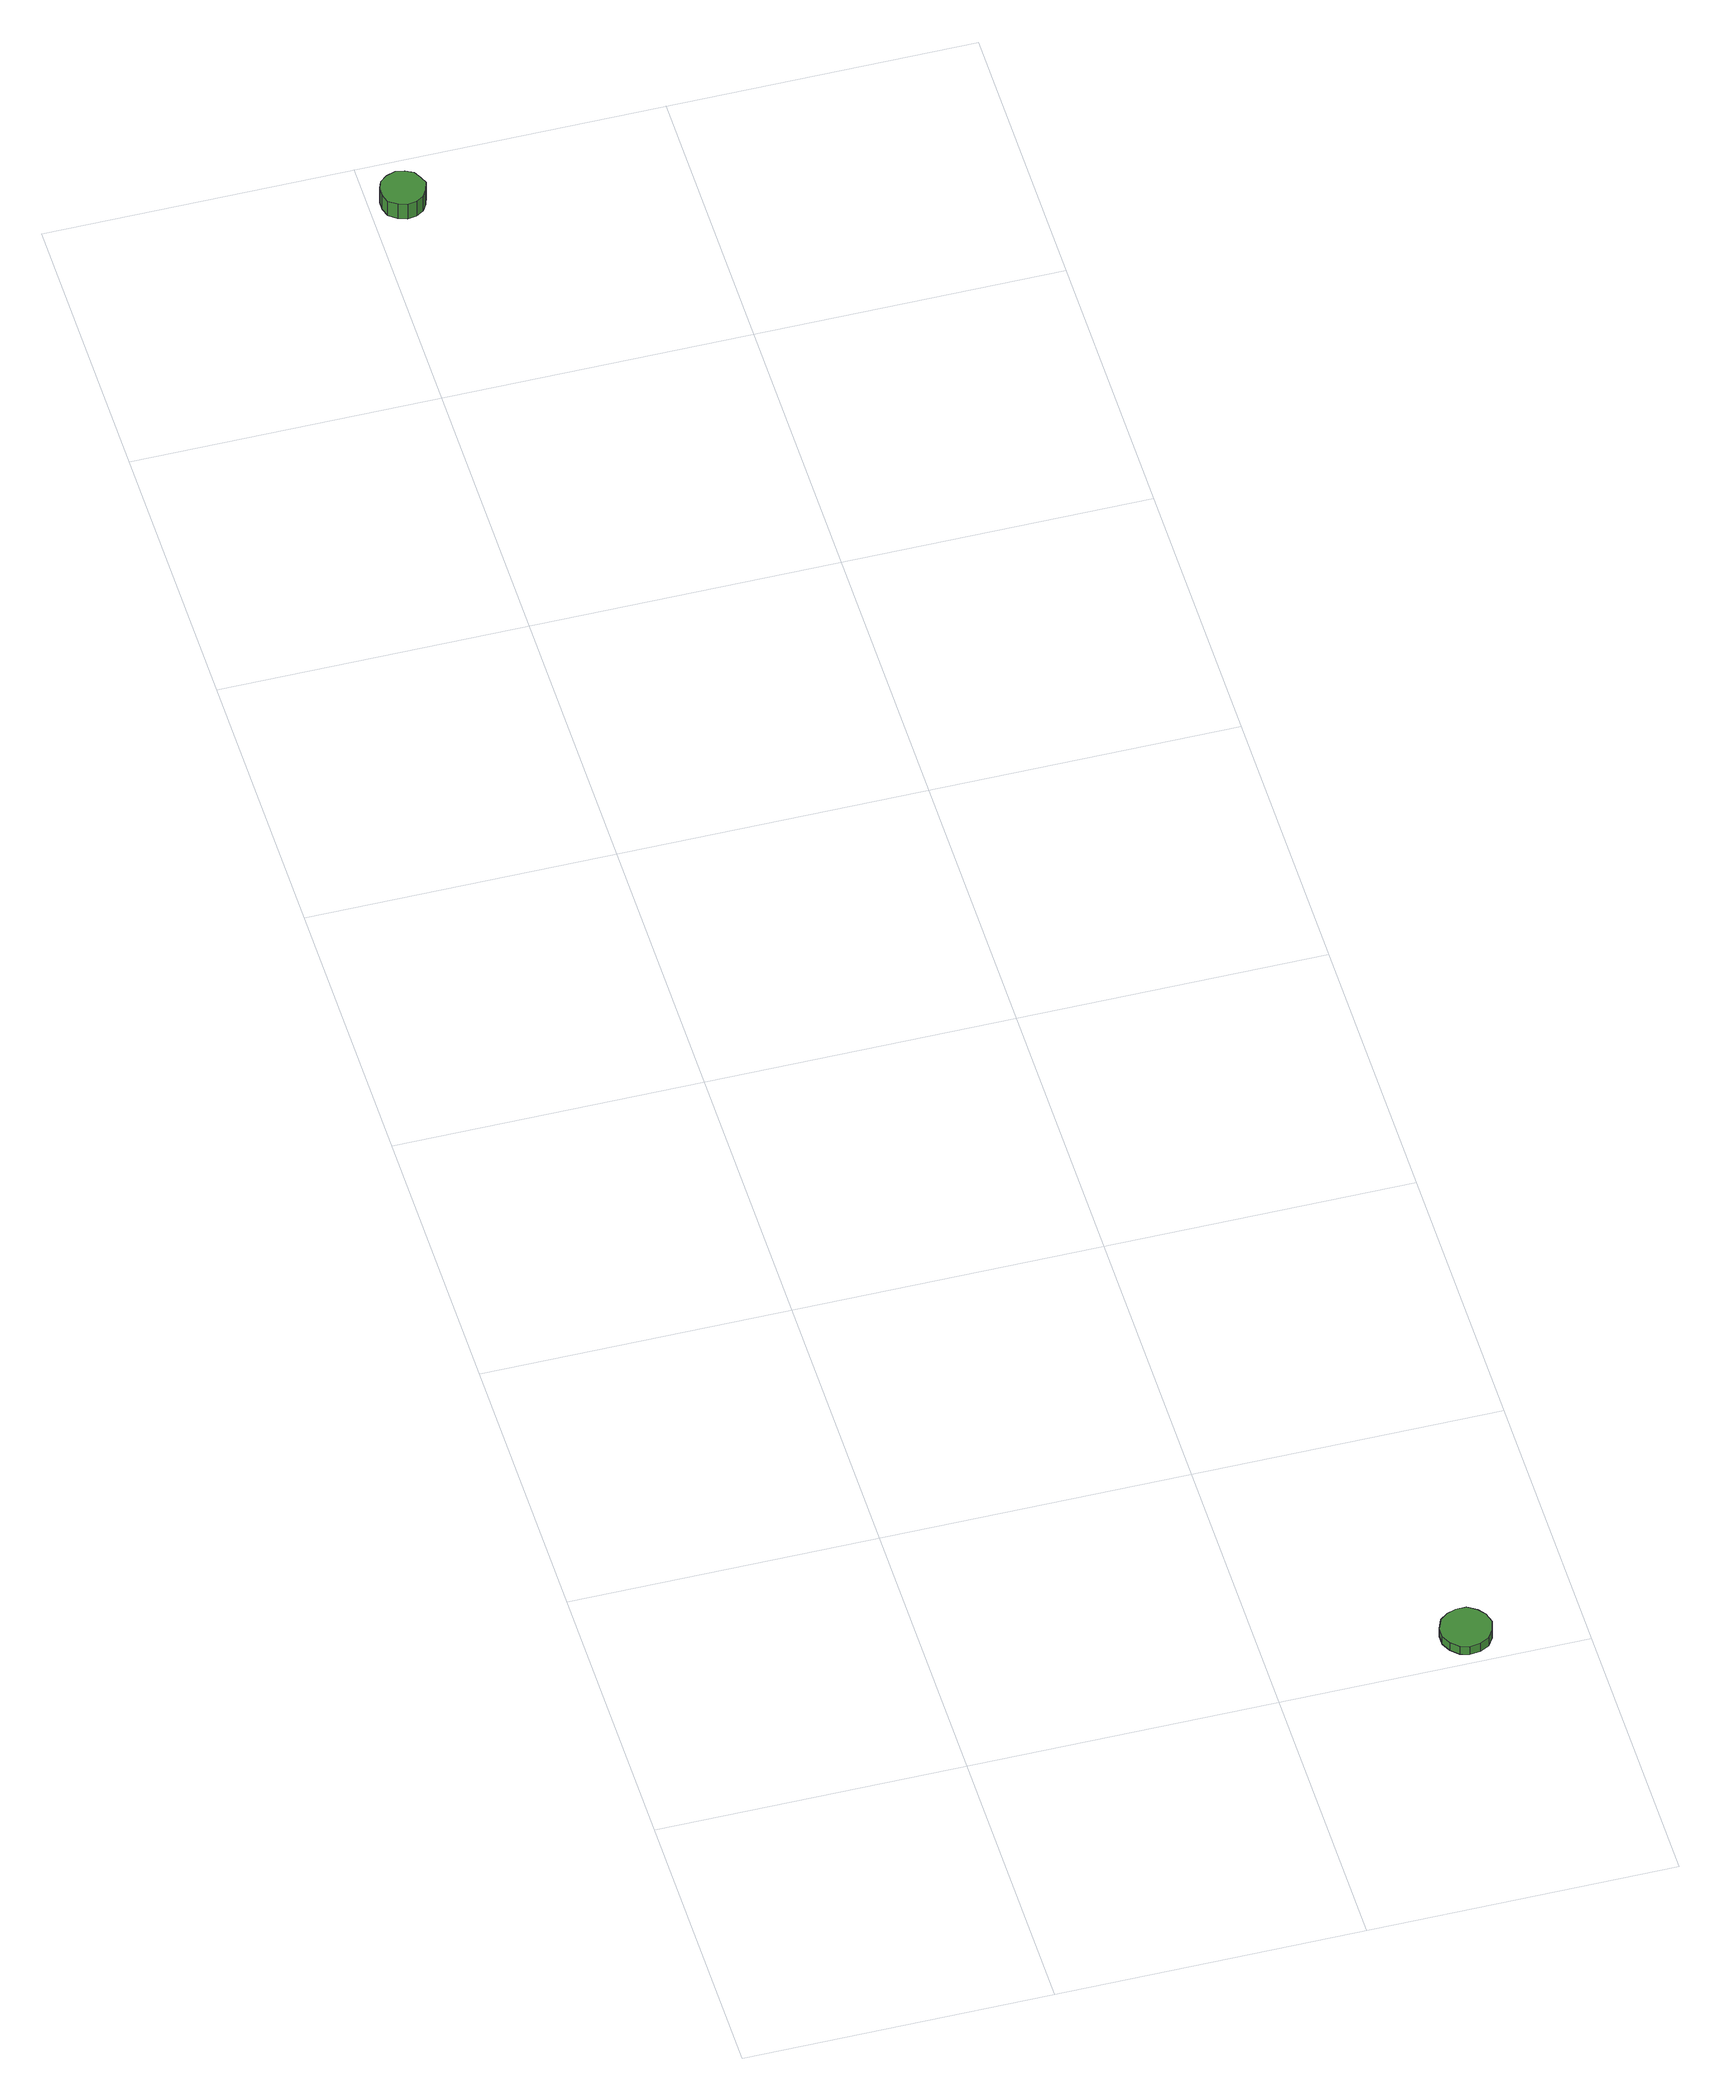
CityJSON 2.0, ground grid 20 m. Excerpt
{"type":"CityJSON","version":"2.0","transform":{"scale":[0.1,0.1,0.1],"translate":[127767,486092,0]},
"CityObjects":{
"tree1":{"type":"SolitaryVegetationObject","attributes":{"function":"something"},"geometry":[{"type":"MultiSurface","lod":"1","boundaries":[[[0,1,2,3,4,5,6,7,8,9,10,11,12,13,14]],[[15,16,17,18,19,20,21,22,23,24,25,26,27,28,29]],[[0,29,28,1]],[[1,28,27,2]],[[2,27,26,3]],[[3,26,25,4]],[[4,25,24,5]],[[5,24,23,6]],[[6,23,22,7]],[[7,22,21,8]],[[8,21,20,9]],[[9,20,19,10]],[[10,19,18,11]],[[11,18,17,12]],[[12,17,16,13]],[[13,16,15,14]],[[14,15,29,0]]]}]},
"tree2":{"type":"SolitaryVegetationObject","attributes":{"function":"something"},"geometry":[{"type":"MultiSurface","lod":"1","boundaries":[[[30,31,32,33,34,35,36,37,38,39,40,41,42,43,44]],[[45,46,47,48,49,50,51,52,53,54,55,56,57,58,59]],[[30,59,58,31]],[[31,58,57,32]],[[32,57,56,33]],[[33,56,55,34]],[[34,55,54,35]],[[35,54,53,36]],[[36,53,52,37]],[[37,52,51,38]],[[38,51,50,39]],[[39,50,49,40]],[[40,49,48,41]],[[41,48,47,42]],[[42,47,46,43]],[[43,46,45,44]],[[44,45,59,30]]]}]}
},
"vertices":[
[343,24,9],[341,31,9],[337,36,9],[331,40,9],[324,40,9],[318,38,9],[313,34,9],[310,27,9],[310,20,9],[313,14,9],[318,9,9],[324,7,9],[331,8,9],[337,11,9],[341,17,9],[341,17,2],[337,11,2],[331,8,2],[324,7,2],[318,9,2],[313,14,2],[310,20,2],[310,27,2],[313,34,2],[318,38,2],[324,40,2],[331,40,2],[337,36,2],[341,31,2],[343,24,2],
[35,1360,22],[33,1365,22],[30,1370,22],[25,1373,22],[19,1374,22],[13,1372,22],[8,1368,22],[6,1363,22],[6,1357,22],[8,1351,22],[13,1347,22],[19,1345,22],[25,1346,22],[30,1349,22],[33,1354,22],[33,1354,9],[30,1349,9],[25,1346,9],[19,1345,9],[13,1347,9],[8,1351,9],[6,1357,9],[6,1363,9],[8,1368,9],[13,1372,9],[19,1374,9],[25,1373,9],[30,1370,9],[33,1365,9],[35,1360,9]
]}
